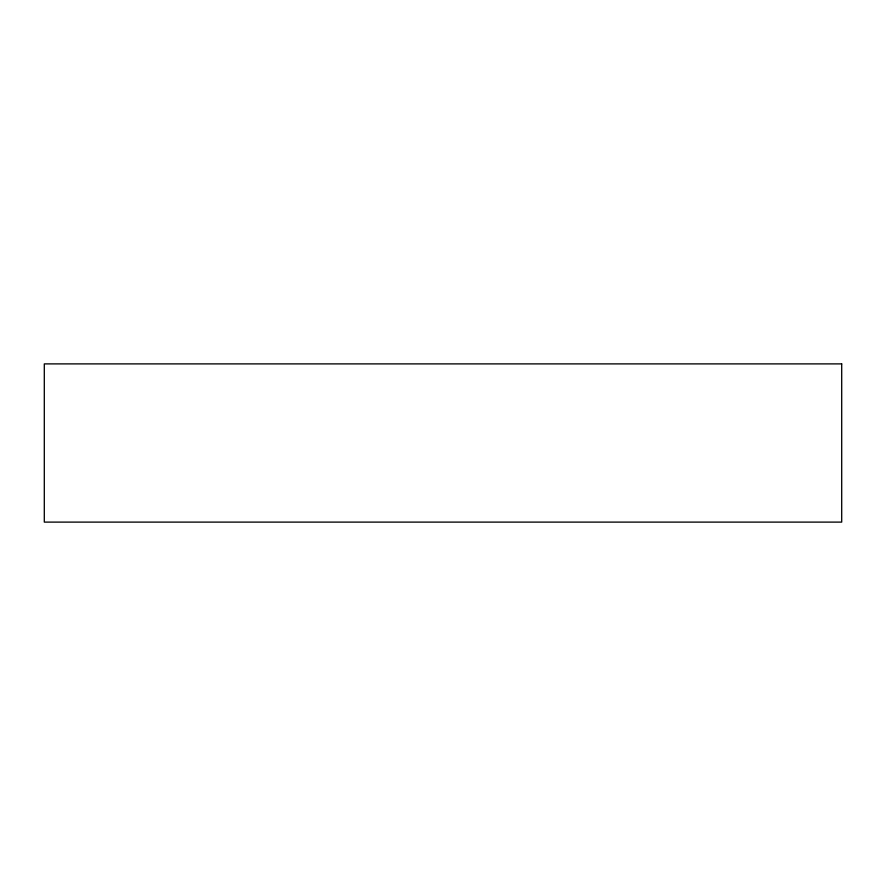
<?xml version="1.0" encoding="UTF-8"?>
<svg xmlns="http://www.w3.org/2000/svg" width="886" height="886" viewBox="0 0 886 886"><rect width="100%" height="100%" fill="white"/><g stroke="black" fill="none" stroke-linecap="round" stroke-linejoin="round"><path stroke-width="1.33" d="M841.7 363.891L44.3 363.891L44.3 522.109L841.7 522.109L841.7 363.891"/></g></svg>
